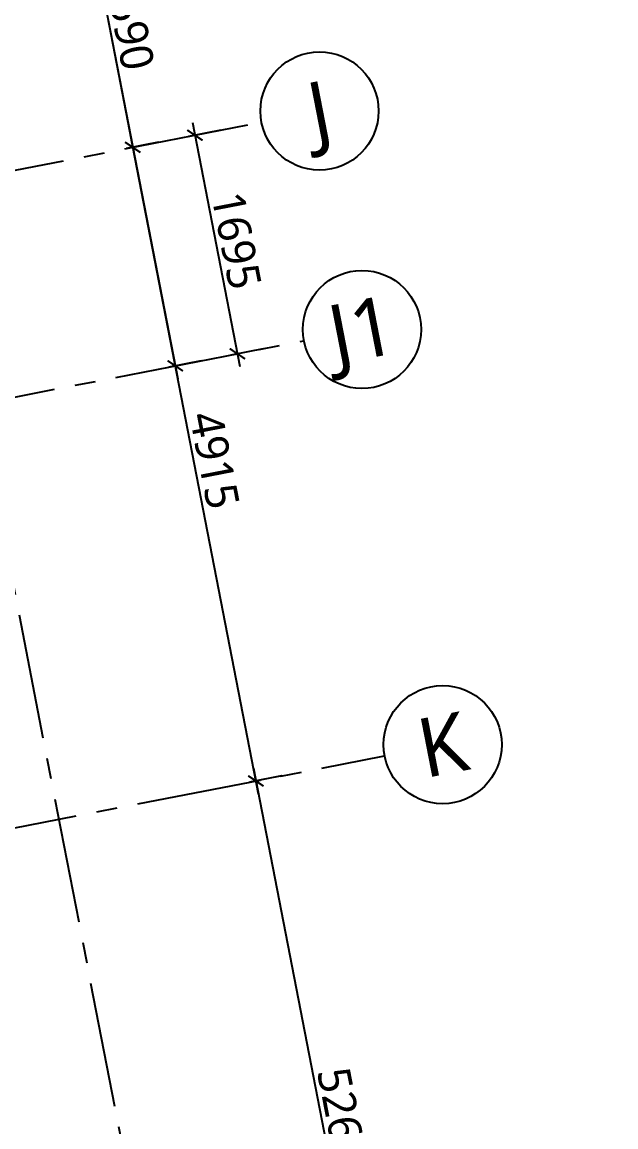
# Model space of a CAD drawing. Header units: millimetres. Extents: x -1107453 to -240403, y -265431 to 143409.
# Drawn here: x -255168 to -250645, y -30023 to -21610 of the extents above; entities that cross this region are included whole.
import ezdxf
from ezdxf.enums import TextEntityAlignment as Align

# ---------------------------------------------------------------- set-up
doc = ezdxf.new("R2010")
doc.units = ezdxf.units.MM
doc.header["$MEASUREMENT"] = 0
doc.linetypes.add('CENTER2', pattern=[28.575, 19.05, -3.175, 3.175, -3.175])
for name, color, linetype in [('A-Anno-Dims', 7, 'Continuous'), ('A-Anno-Grid Lines', 154, 'Continuous'), ('Anno_Labels', 7, 'Continuous')]:
    doc.layers.add(name, color=color, linetype=linetype)
doc.styles.get("Standard").update_dxf_attribs({"font": 'trebuc.ttf'})
doc.dimstyles.new('IIITD_WD_L @ 100', dxfattribs={"dimscale": 100, "dimtxt": 2.5, "dimasz": 1, "dimexe": 0.5, "dimexo": 0.25, "dimgap": 0.3, "dimtad": 1, "dimdec": 0, "dimrnd": 1, "dimzin": 0, "dimdsep": 46, "dimtxsty": 'Standard', "dimblk": 'ARCHTICK', "dimcen": 0.2, "dimdle": 1, "dimclrd": 8, "dimclre": 8, "dimadec": 0, "dimazin": 0, "dimtfac": 1, "dimtdec": 0, "dimtofl": 0, "dimtmove": 0, "dimatfit": 0, "dimfxl": 2, "dimfxlon": 1, "dimtolj": 1, "dimtzin": 0, "dimlwd": -1, "dimlwe": -1, "dimarcsym": 0})

# ---------------------------------------------------------------- blocks, each defined once
blk = doc.blocks.new('Grid Head')
blk.add_circle((0, 0), 3)
at = {"layer": 'Anno_Labels'}
blk.add_attdef('GRID_NAME', text='', height=3, dxfattribs=at).set_placement((0, 0), align=Align.MIDDLE_CENTER)
blk = doc.blocks.new('_ArchTick')
at = {"color": 0, "linetype": 'ByBlock', "const_width": 0.15}
blk.add_lwpolyline([(-0.5, -0.5), (0.5, 0.5)], dxfattribs=at)
blk = doc.blocks.new('*D1107')
at = {"layer": 'A-Anno-Dims', "color": 8, "transparency": 16777216}
for p, q in [((552910.5, 19773.7), (552665.1, 19725.9)), ((552695.1, 19833.7), (553417.8, 16115.6)), ((553595.1, 16251.9), (553349.7, 16204.2))]:
    blk.add_line(p, q, dxfattribs=at)
at = {"layer": 'A-Anno-Dims', "color": 8, "transparency": 16777216, "xscale": 100, "yscale": 100, "zscale": 100}
for p, rotation in [((552714.2, 19735.5), 101.0000000000101), ((553398.8, 16213.8), 281.0000000000102)]:
    blk.add_blockref('_ArchTick', p, dxfattribs=dict(at, rotation=rotation))
at = {"layer": 'A-Anno-Dims', "color": 0, "transparency": 16777216, "insert": (553210.8, 18004.6), "char_height": 250, "attachment_point": 5, "rotation": 281}
blk.add_mtext('\\A1;3588', dxfattribs=at)
blk = doc.blocks.new('_Open90')
at = {"color": 0, "linetype": 'ByBlock', "lineweight": -2}
for p, q in [((0, 0), (-1, 0)), ((-0.5, 0.5), (0, 0)), ((0, 0), (-0.5, -0.5))]:
    blk.add_line(p, q, dxfattribs=at)
blk = doc.blocks.new('*D1126')
at = {"layer": 'A-Anno-Dims', "color": 8, "transparency": 16777216}
for p, q in [((552910.5, 19773.7), (552665.1, 19725.9)), ((552695.1, 19833.7), (553741.3, 14451.7)), ((553918.5, 14588.1), (553673.1, 14540.4))]:
    blk.add_line(p, q, dxfattribs=at)
at = {"layer": 'A-Anno-Dims', "color": 8, "transparency": 16777216, "xscale": 100, "yscale": 100, "zscale": 100}
for p, rotation in [((552714.2, 19735.5), 101.0000000010405), ((553722.2, 14549.9), 281.0000000010405)]:
    blk.add_blockref('_ArchTick', p, dxfattribs=dict(at, rotation=rotation))
at = {"layer": 'A-Anno-Dims', "color": 0, "transparency": 16777216, "insert": (553372.9, 17172.8), "char_height": 250, "attachment_point": 5, "rotation": 281}
blk.add_mtext('\\A1;3590', dxfattribs=at)
blk = doc.blocks.new('*D1108')
at = {"layer": 'A-Anno-Dims', "color": 8, "transparency": 16777216}
for p, q in [((554317.5, 11487.1), (555359.3, 6127.4)), ((554532.9, 11427.1), (554287.5, 11379.4)), ((555536.6, 6263.7), (555291.2, 6216))]:
    blk.add_line(p, q, dxfattribs=at)
at = {"layer": 'A-Anno-Dims', "color": 8, "transparency": 16777216, "xscale": 100, "yscale": 100, "zscale": 100}
for p, rotation in [((554336.6, 11388.9), 101.0000000010405), ((555340.3, 6225.6), 281.0000000010405)]:
    blk.add_blockref('_ArchTick', p, dxfattribs=dict(at, rotation=rotation))
at = {"layer": 'A-Anno-Dims', "color": 0, "transparency": 16777216, "insert": (554993.1, 8837.3), "char_height": 250, "attachment_point": 5, "rotation": 281}
blk.add_mtext('\\A1;5260', dxfattribs=at)
blk = doc.blocks.new('*D1113')
at = {"layer": 'A-Anno-Dims', "color": 8, "transparency": 16777216}
for p, q in [((554068.4, 16343.9), (553823, 16296.2)), ((553853, 16403.9), (554214.6, 14543.7)), ((554391.8, 14680.1), (554146.4, 14632.4))]:
    blk.add_line(p, q, dxfattribs=at)
at = {"layer": 'A-Anno-Dims', "color": 8, "transparency": 16777216, "xscale": 100, "yscale": 100, "zscale": 100}
for p, rotation in [((553872.1, 16305.8), 101.0000000010405), ((554195.5, 14641.9), 281.0000000010405)]:
    blk.add_blockref('_ArchTick', p, dxfattribs=dict(at, rotation=rotation))
at = {"layer": 'A-Anno-Dims', "color": 0, "transparency": 16777216, "insert": (554188.5, 15503.9), "char_height": 250, "attachment_point": 5, "rotation": 281}
blk.add_mtext('\\A1;1695', dxfattribs=at)
blk = doc.blocks.new('*D1114')
at = {"layer": 'A-Anno-Dims', "color": 8, "transparency": 16777216}
for p, q in [((553594.4, 16251.8), (553349, 16204.1)), ((553379, 16311.8), (554355, 11290.6)), ((554532.2, 11427), (554286.8, 11379.3))]:
    blk.add_line(p, q, dxfattribs=at)
at = {"layer": 'A-Anno-Dims', "color": 8, "transparency": 16777216, "xscale": 100, "yscale": 100, "zscale": 100}
for p, rotation in [((553398.1, 16213.6), 101.0000000010405), ((554335.9, 11388.8), 281.0000000010405)]:
    blk.add_blockref('_ArchTick', p, dxfattribs=dict(at, rotation=rotation))
at = {"layer": 'A-Anno-Dims', "color": 0, "transparency": 16777216, "insert": (554021.7, 13831.3), "char_height": 250, "attachment_point": 5, "rotation": 281}
blk.add_mtext('\\A1;4915', dxfattribs=at)
blk = doc.blocks.new('Grid Girls Hostel')
at = {"layer": 'A-Anno-Grid Lines', "linetype": 'CENTER2', "ltscale": 50}
for p, q in [((557078.8, -10724.1), (550388.2, 23696.3)), ((540716.9, 13748.7), (554379.5, 16404.4)), ((546258.2, 13099.1), (554702.9, 14740.5)), ((540813.7, 8760.3), (555317.2, 11579.5))]:
    blk.add_line(p, q, dxfattribs=at)
at = {"layer": 'A-Anno-Dims'}
ref = blk.add_blockref('Grid Head', (554821.2, 16490.3), dxfattribs=dict(at, xscale=150, yscale=150, zscale=150, rotation=11.00000000000715))
ref.add_attrib('GRID_NAME', 'J', dxfattribs={"layer": '0', "height": 450, "rotation": 11}).set_placement((554821.2, 16490.3), align=Align.MIDDLE_CENTER)
ref = blk.add_blockref('Grid Head', (555144.7, 14826.4), dxfattribs=dict(at, xscale=150, yscale=150, zscale=150, rotation=11.00000000000715))
ref.add_attrib('GRID_NAME', 'J1', dxfattribs={"layer": '0', "height": 450, "rotation": 11}).set_placement((555144.7, 14826.4), align=Align.MIDDLE_CENTER)
ref = blk.add_blockref('Grid Head', (555758.9, 11665.4), dxfattribs=dict(at, xscale=150, yscale=150, zscale=150, rotation=11.00000000000715))
ref.add_attrib('GRID_NAME', 'K', dxfattribs={"layer": '0', "height": 450, "rotation": 11}).set_placement((555758.9, 11665.4), align=Align.MIDDLE_CENTER)
dim = blk.add_aligned_dim(p1=(553694.9, 19926.1), p2=(554379.5, 16404.4), distance=-999.1, dimstyle='IIITD_WD_L @ 100', override={"dimtmove": 1, "dimldrblk": 'Open90', "dimarcsym": 1}, dxfattribs=at)
dim.commit()
dim.dimension.update_dxf_attribs({"geometry": '*D1107', "text_midpoint": (553210.8, 18004.6)})
dim = blk.add_linear_dim(base=(553722.2, 14549.9), p1=(553695, 19926.1), p2=(554702.9, 14740.5), angle=101, text='3590', dimstyle='IIITD_WD_L @ 100', override={"dimtmove": 1, "dimldrblk": 'Open90', "dimarcsym": 1}, dxfattribs=at)
dim.commit()
dim.dimension.update_dxf_attribs({"geometry": '*D1126', "text_midpoint": (553372.9, 17172.8)})
for base, p1, p2, picture, middle in [((554335.9, 11388.8), (554378.8, 16404.3), (555317.2, 11579.5), '*D1114', (554021.7, 13831.3)), ((554195.5, 14641.9), (554378.8, 16404.3), (554702.2, 14740.4), '*D1113', (554188.5, 15503.9)), ((555340.3, 6225.6), (554827.3, 11484.3), (555831.1, 6321), '*D1108', (554993.1, 8837.3))]:
    dim = blk.add_linear_dim(base=base, p1=p1, p2=p2, angle=101, dimstyle='IIITD_WD_L @ 100', override={"dimtmove": 1, "dimldrblk": 'Open90', "dimarcsym": 1}, dxfattribs=at)
    dim.commit()
    dim.dimension.update_dxf_attribs({"geometry": picture, "text_midpoint": middle})

msp = doc.modelspace()

# ---------------------------------------------------------------- block references
at = {"layer": 'A-Anno-Grid Lines'}
msp.add_blockref('Grid Girls Hostel', (-807723.7, -38777.5), dxfattribs=at)

doc.saveas('drawing.dxf')
